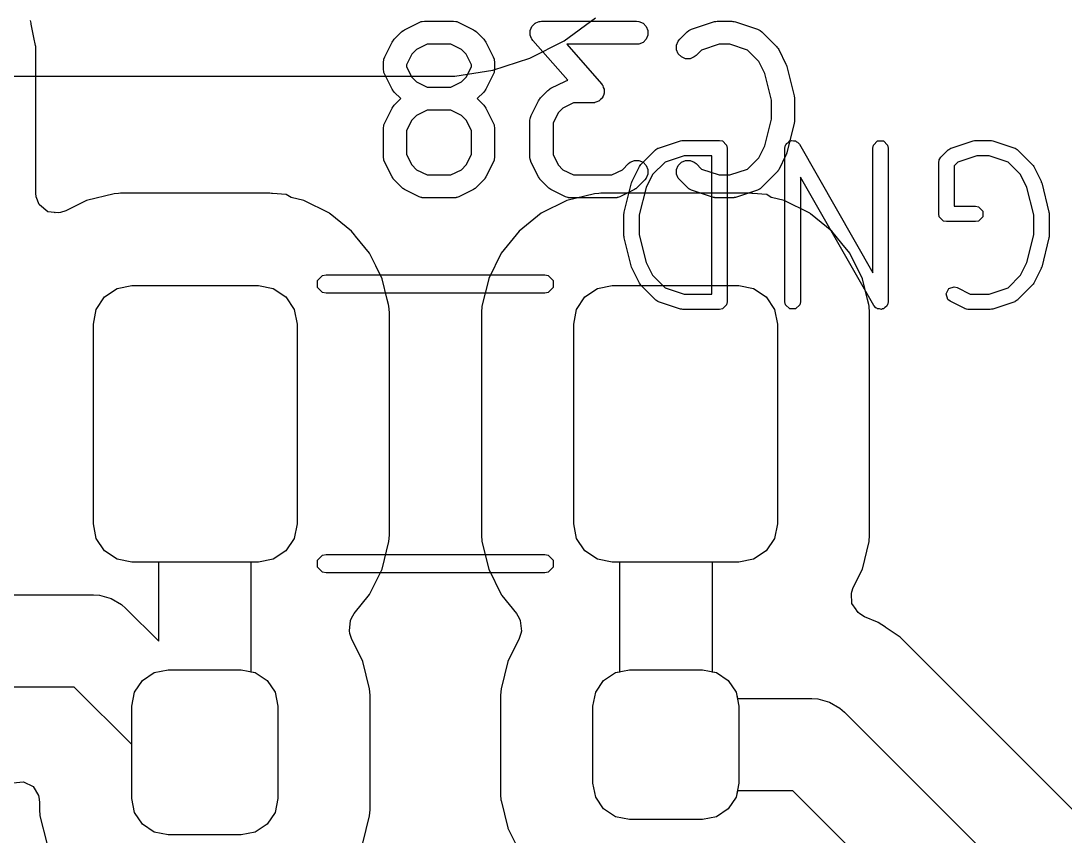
# Model space of a CAD drawing. Header units: inches. Extents: x 1.3 to 5.24, y -7.03 to -1.12.
# Drawn here: x 3.319 to 3.5865, y -6.1829 to -5.974 of the extents above; entities that cross this region are included whole.
import ezdxf

# ---------------------------------------------------------------- set-up
doc = ezdxf.new("R2010")
doc.units = ezdxf.units.IN
doc.header["$MEASUREMENT"] = 0
for name, color, linetype, true_color in [('B.Cu', 153, 'CONTINUOUS', 0x4d7fc4), ('B.Mask', 4, 'CONTINUOUS', 0x02ffee), ('B.Paste', 132, 'CONTINUOUS', 0x00c2c2), ('B.Silkscreen', 31, 'CONTINUOUS', 0xe8b2a7), ('F.Cu', 13, 'CONTINUOUS', 0xc83434), ('F.Silkscreen', 41, 'CONTINUOUS', 0xf2eda1)]:
    doc.layers.add(name, color=color, linetype=linetype, true_color=true_color)

msp = doc.modelspace()

# ---------------------------------------------------------------- linework, layer by layer
at = {"layer": 'B.Cu', "linetype": 'CONTINUOUS'}
for p, q in [((3.32163, -5.97459), (3.32149, -5.97391)), ((3.32168, -5.97483), (3.32163, -5.97459)), ((3.3221, -5.97697), (3.32168, -5.97483)), ((3.32235, -5.97824), (3.3221, -5.97697)), ((3.32276, -5.98029), (3.32235, -5.97824)), ((3.32235, -5.97824), (3.32235, -5.97824)), ((3.32285, -5.9806), (3.32276, -5.98029)), ((3.32285, -6.01823), (3.32285, -5.9806)), ((3.32292, -6.019), (3.32285, -6.01823)), ((3.32292, -6.01906), (3.32292, -6.019)), ((3.32372, -6.02105), (3.32292, -6.01906)), ((3.33582, -6.02006), (3.33053, -6.02268)), ((3.33583, -6.02006), (3.33582, -6.02006)), ((3.34289, -6.0183), (3.33583, -6.02006)), ((3.33583, -6.02006), (3.33583, -6.02006)), ((3.34406, -6.01822), (3.34289, -6.0183)), ((3.34453, -6.01819), (3.34406, -6.01822)), ((3.34406, -6.01822), (3.34406, -6.01822)), ((3.38283, -6.01819), (3.34453, -6.01819)), ((3.38324, -6.01822), (3.38283, -6.01819)), ((3.38283, -6.01819), (3.38283, -6.01819)), ((3.38346, -6.01823), (3.38324, -6.01822)), ((3.38324, -6.01822), (3.38324, -6.01822)), ((3.38696, -6.01847), (3.38346, -6.01823)), ((3.3883, -6.01925), (3.38696, -6.01847)), ((3.39154, -6.02006), (3.3883, -6.01925)), ((3.39806, -6.02329), (3.39154, -6.02006)), ((3.39154, -6.02006), (3.39154, -6.02006)), ((3.45885, -6.02006), (3.45233, -6.02329)), ((3.45886, -6.02006), (3.45885, -6.02006)), ((3.46593, -6.0183), (3.45886, -6.02006)), ((3.45886, -6.02006), (3.45886, -6.02006)), ((3.46709, -6.01822), (3.46593, -6.0183)), ((3.46756, -6.01819), (3.46709, -6.01822)), ((3.46709, -6.01822), (3.46709, -6.01822)), ((3.50586, -6.01819), (3.46756, -6.01819)), ((3.50627, -6.01822), (3.50586, -6.01819)), ((3.50586, -6.01819), (3.50586, -6.01819)), ((3.5065, -6.01823), (3.50627, -6.01822)), ((3.50627, -6.01822), (3.50627, -6.01822)), ((3.50999, -6.01847), (3.5065, -6.01823)), ((3.51009, -6.01853), (3.50999, -6.01847)), ((3.51121, -6.01922), (3.51009, -6.01853)), ((3.51127, -6.01924), (3.51121, -6.01922)), ((3.51457, -6.02006), (3.51127, -6.01924)), ((3.52109, -6.02329), (3.51457, -6.02006)), ((3.51457, -6.02006), (3.51457, -6.02006)), ((3.32381, -6.02117), (3.32372, -6.02105)), ((3.32594, -6.02291), (3.32381, -6.02117)), ((3.32768, -6.0231), (3.32594, -6.02291)), ((3.32783, -6.02316), (3.32768, -6.0231)), ((3.32798, -6.02313), (3.32783, -6.02316)), ((3.32868, -6.02321), (3.32798, -6.02313)), ((3.32921, -6.02312), (3.32868, -6.02321)), ((3.33053, -6.02268), (3.32921, -6.02312)), ((3.39813, -6.02334), (3.39806, -6.02329)), ((3.39806, -6.02329), (3.39806, -6.02329)), ((3.39806, -6.02329), (3.39806, -6.02329)), ((3.39821, -6.02341), (3.39813, -6.02334)), ((3.39813, -6.02334), (3.39813, -6.02334)), ((3.39828, -6.02347), (3.39821, -6.02341)), ((3.45233, -6.02329), (3.44666, -6.02786)), ((3.5213, -6.02346), (3.52109, -6.02329)), ((3.52109, -6.02329), (3.52109, -6.02329)), ((3.52109, -6.02329), (3.52109, -6.02329)), ((3.40374, -6.02786), (3.39828, -6.02347)), ((3.52677, -6.02786), (3.5213, -6.02346)), ((3.5213, -6.02346), (3.5213, -6.02346)), ((3.40451, -6.02881), (3.40374, -6.02786)), ((3.44666, -6.02786), (3.44209, -6.03353)), ((3.44666, -6.02786), (3.44666, -6.02786)), ((3.52934, -6.03105), (3.52677, -6.02786)), ((3.40478, -6.02915), (3.40451, -6.02881)), ((3.4083, -6.03353), (3.40478, -6.02915)), ((3.40478, -6.02915), (3.40478, -6.02915)), ((3.53133, -6.03353), (3.52934, -6.03105)), ((3.40992, -6.0368), (3.4083, -6.03353)), ((3.4083, -6.03353), (3.4083, -6.03353)), ((3.44209, -6.03353), (3.43886, -6.04005)), ((3.44209, -6.03353), (3.44209, -6.03353)), ((3.53457, -6.04006), (3.53133, -6.03353)), ((3.41154, -6.04006), (3.40992, -6.0368)), ((3.34367, -6.04258), (3.34744, -6.04183)), ((3.34744, -6.04183), (3.37992, -6.04183)), ((3.37992, -6.04183), (3.38369, -6.04258)), ((3.41286, -6.0454), (3.41154, -6.04006)), ((3.43886, -6.04006), (3.4371, -6.04713)), ((3.43886, -6.04005), (3.43886, -6.04006)), ((3.46671, -6.04258), (3.47047, -6.04183)), ((3.47047, -6.04183), (3.50295, -6.04183)), ((3.50295, -6.04183), (3.50672, -6.04258)), ((3.5359, -6.0454), (3.53457, -6.04006)), ((3.33835, -6.04791), (3.34048, -6.04471)), ((3.34048, -6.04471), (3.34367, -6.04258)), ((3.38369, -6.04258), (3.38688, -6.04471)), ((3.38688, -6.04471), (3.38901, -6.04791)), ((3.46138, -6.04791), (3.46351, -6.04471)), ((3.46351, -6.04471), (3.46671, -6.04258)), ((3.50672, -6.04258), (3.50991, -6.04471)), ((3.50991, -6.04471), (3.51205, -6.04791)), ((3.41319, -6.0467), (3.41286, -6.0454)), ((3.41329, -6.04713), (3.41319, -6.0467)), ((3.41341, -6.04876), (3.41329, -6.04713)), ((3.4371, -6.04713), (3.43699, -6.04876)), ((3.53622, -6.0467), (3.5359, -6.0454)), ((3.53633, -6.04713), (3.53622, -6.0467)), ((3.53644, -6.04876), (3.53633, -6.04713)), ((3.3376, -6.05167), (3.33835, -6.04791)), ((3.38901, -6.04791), (3.38976, -6.05167)), ((3.41341, -6.10577), (3.41341, -6.04876)), ((3.43699, -6.04876), (3.43699, -6.10577)), ((3.46063, -6.05167), (3.46138, -6.04791)), ((3.51205, -6.04791), (3.5128, -6.05167)), ((3.53644, -6.10577), (3.53644, -6.04876)), ((3.3376, -6.10285), (3.3376, -6.05167)), ((3.38976, -6.05167), (3.38976, -6.10285)), ((3.46063, -6.10285), (3.46063, -6.05167)), ((3.5128, -6.05167), (3.5128, -6.10285)), ((3.33835, -6.10662), (3.3376, -6.10285)), ((3.38976, -6.10285), (3.38901, -6.10662)), ((3.46138, -6.10662), (3.46063, -6.10285)), ((3.5128, -6.10285), (3.51205, -6.10662)), ((3.41329, -6.1074), (3.41341, -6.10577)), ((3.43699, -6.10577), (3.4371, -6.1074)), ((3.53633, -6.1074), (3.53644, -6.10577)), ((3.34048, -6.10981), (3.33835, -6.10662)), ((3.38901, -6.10662), (3.38688, -6.10981)), ((3.41154, -6.11447), (3.41329, -6.1074)), ((3.4371, -6.1074), (3.4371, -6.1074)), ((3.4371, -6.1074), (3.43886, -6.11447)), ((3.46351, -6.10981), (3.46138, -6.10662)), ((3.51205, -6.10662), (3.50991, -6.10981)), ((3.53457, -6.11447), (3.53633, -6.1074)), ((3.34367, -6.11195), (3.34048, -6.10981)), ((3.38688, -6.10981), (3.38369, -6.11195)), ((3.46671, -6.11195), (3.46351, -6.10981)), ((3.50991, -6.10981), (3.50672, -6.11195)), ((3.34744, -6.1127), (3.34367, -6.11195)), ((3.35433, -6.1127), (3.34744, -6.1127)), ((3.35433, -6.1329), (3.35433, -6.1127)), ((3.37992, -6.1127), (3.37795, -6.1127)), ((3.37795, -6.1127), (3.37795, -6.14075)), ((3.38369, -6.11195), (3.37992, -6.1127)), ((3.47047, -6.1127), (3.46671, -6.11195)), ((3.47244, -6.1127), (3.47047, -6.1127)), ((3.47244, -6.14075), (3.47244, -6.1127)), ((3.50295, -6.1127), (3.49606, -6.1127)), ((3.49606, -6.1127), (3.49606, -6.14075)), ((3.50672, -6.11195), (3.50295, -6.1127)), ((3.4083, -6.12099), (3.41154, -6.11447)), ((3.43886, -6.11447), (3.43886, -6.11447)), ((3.43886, -6.11447), (3.44209, -6.12099)), ((3.53224, -6.11916), (3.53457, -6.11447)), ((3.53184, -6.1203), (3.53224, -6.11916)), ((3.30571, -6.12106), (3.3376, -6.12106)), ((3.3376, -6.12106), (3.33914, -6.12116)), ((3.33914, -6.12116), (3.34212, -6.12196)), ((3.34212, -6.12196), (3.34479, -6.1235)), ((3.4044, -6.12585), (3.4083, -6.12099)), ((3.44209, -6.12099), (3.44209, -6.12099)), ((3.44209, -6.12099), (3.44209, -6.12099)), ((3.44209, -6.12099), (3.44221, -6.12114)), ((3.44221, -6.12114), (3.44222, -6.12116)), ((3.44222, -6.12116), (3.44226, -6.1212)), ((3.44226, -6.1212), (3.44599, -6.12584)), ((3.53175, -6.12074), (3.53184, -6.1203)), ((3.53189, -6.12331), (3.53175, -6.12074)), ((3.34479, -6.1235), (3.34595, -6.12452)), ((3.34595, -6.12452), (3.35433, -6.1329)), ((3.53295, -6.12484), (3.53189, -6.12331)), ((3.53298, -6.12493), (3.53295, -6.12484)), ((3.53306, -6.12499), (3.53298, -6.12493)), ((3.53346, -6.12557), (3.53306, -6.12499)), ((3.40317, -6.13031), (3.40347, -6.12759)), ((3.40347, -6.12759), (3.4037, -6.12703)), ((3.4037, -6.12703), (3.4044, -6.12585)), ((3.44599, -6.12584), (3.4467, -6.12704)), ((3.4467, -6.12704), (3.44693, -6.12761)), ((3.44693, -6.12761), (3.44723, -6.13034)), ((3.53393, -6.12595), (3.53346, -6.12557)), ((3.53512, -6.12665), (3.53393, -6.12595)), ((3.53516, -6.12667), (3.53512, -6.12665)), ((3.53512, -6.12665), (3.53512, -6.12665)), ((3.53845, -6.12803), (3.53516, -6.12667)), ((3.53516, -6.12667), (3.53516, -6.12667)), ((3.40327, -6.13092), (3.40317, -6.13031)), ((3.44723, -6.13034), (3.44712, -6.13093)), ((3.53859, -6.12812), (3.53845, -6.12803)), ((3.53845, -6.12803), (3.53845, -6.12803)), ((3.53845, -6.12803), (3.53845, -6.12803)), ((3.54047, -6.12938), (3.53859, -6.12812)), ((3.54066, -6.12951), (3.54047, -6.12938)), ((3.54047, -6.12938), (3.54047, -6.12938)), ((3.5407, -6.12954), (3.54066, -6.12951)), ((3.54425, -6.13191), (3.5407, -6.12954)), ((3.40371, -6.13224), (3.40327, -6.13092)), ((3.40664, -6.13816), (3.40371, -6.13224)), ((3.44669, -6.13224), (3.44375, -6.13816)), ((3.44712, -6.13093), (3.44669, -6.13224)), ((3.54456, -6.13222), (3.54425, -6.13191)), ((3.54425, -6.13191), (3.54425, -6.13191)), ((3.60194, -6.1896), (3.54456, -6.13222)), ((3.54456, -6.13222), (3.54456, -6.13222)), ((3.40837, -6.14513), (3.40664, -6.13816)), ((3.44375, -6.13816), (3.44202, -6.14513)), ((3.37795, -6.14075), (3.37907, -6.14097)), ((3.37907, -6.14097), (3.3821, -6.14299)), ((3.46829, -6.14299), (3.47132, -6.14097)), ((3.47132, -6.14097), (3.47244, -6.14075)), ((3.49606, -6.14075), (3.49718, -6.14097)), ((3.49718, -6.14097), (3.50021, -6.14299)), ((3.3821, -6.14299), (3.38413, -6.14603)), ((3.46626, -6.14603), (3.46829, -6.14299)), ((3.50021, -6.14299), (3.50224, -6.14603)), ((3.33271, -6.14469), (3.30571, -6.14469)), ((3.34744, -6.15942), (3.33271, -6.14469)), ((3.38413, -6.14603), (3.38484, -6.14961)), ((3.40848, -6.14674), (3.40837, -6.14513)), ((3.44202, -6.14513), (3.44191, -6.14674)), ((3.46555, -6.14961), (3.46626, -6.14603)), ((3.50224, -6.14603), (3.50256, -6.14764)), ((3.40848, -6.1761), (3.40848, -6.14674)), ((3.44191, -6.14674), (3.44191, -6.1722)), ((3.50256, -6.14764), (3.52165, -6.14764)), ((3.52165, -6.14764), (3.5232, -6.14774)), ((3.5232, -6.14774), (3.52617, -6.14854)), ((3.52617, -6.14854), (3.52884, -6.15008)), ((3.38484, -6.14961), (3.38484, -6.17323)), ((3.46555, -6.16929), (3.46555, -6.14961)), ((3.52884, -6.15008), (3.53001, -6.1511)), ((3.53001, -6.1511), (3.59387, -6.21496)), ((3.34744, -6.17323), (3.34744, -6.15942)), ((3.31695, -6.16924), (3.31968, -6.16895)), ((3.31968, -6.16895), (3.32214, -6.17018)), ((3.32214, -6.17018), (3.32352, -6.17246)), ((3.46626, -6.17287), (3.46555, -6.16929)), ((3.32352, -6.17246), (3.32363, -6.17286)), ((3.32363, -6.17286), (3.3238, -6.17415)), ((3.34815, -6.17681), (3.34744, -6.17323)), ((3.38484, -6.17323), (3.38413, -6.17681)), ((3.44191, -6.1722), (3.44192, -6.17229)), ((3.44192, -6.17229), (3.44192, -6.17229)), ((3.44192, -6.17229), (3.44201, -6.17361)), ((3.46829, -6.1759), (3.46626, -6.17287)), ((3.50224, -6.17287), (3.50021, -6.1759)), ((3.50256, -6.17126), (3.50224, -6.17287)), ((3.51676, -6.17126), (3.50256, -6.17126)), ((3.58062, -6.23512), (3.51676, -6.17126)), ((3.3238, -6.17415), (3.3238, -6.17614)), ((3.44201, -6.17361), (3.44201, -6.17371)), ((3.44201, -6.17371), (3.44202, -6.17377)), ((3.44202, -6.17377), (3.44375, -6.18075)), ((3.47132, -6.17793), (3.46829, -6.1759)), ((3.50021, -6.1759), (3.49718, -6.17793)), ((3.3238, -6.17614), (3.32381, -6.17623)), ((3.32381, -6.17623), (3.3239, -6.17754)), ((3.3239, -6.17754), (3.3239, -6.17765)), ((3.3239, -6.17765), (3.32391, -6.17771)), ((3.32391, -6.17771), (3.32564, -6.18469)), ((3.35018, -6.17984), (3.34815, -6.17681)), ((3.38413, -6.17681), (3.3821, -6.17984)), ((3.40664, -6.18467), (3.40837, -6.17771)), ((3.40837, -6.17771), (3.40848, -6.1761)), ((3.4749, -6.17864), (3.47132, -6.17793)), ((3.49718, -6.17793), (3.4936, -6.17864)), ((3.35321, -6.18187), (3.35018, -6.17984)), ((3.3821, -6.17984), (3.37907, -6.18187)), ((3.44375, -6.18075), (3.4438, -6.18083)), ((3.4438, -6.18083), (3.4438, -6.18085)), ((3.4438, -6.18085), (3.44694, -6.18716)), ((3.4936, -6.17864), (3.4749, -6.17864)), ((3.35679, -6.18258), (3.35321, -6.18187)), ((3.37549, -6.18258), (3.35679, -6.18258)), ((3.37907, -6.18187), (3.37549, -6.18258))]:
    msp.add_line(p, q, dxfattribs=at)
at = {"layer": 'B.Mask', "linetype": 'CONTINUOUS'}
for p, q in [((3.34367, -6.04258), (3.34744, -6.04183)), ((3.34744, -6.04183), (3.37992, -6.04183)), ((3.37992, -6.04183), (3.38369, -6.04258)), ((3.46671, -6.04258), (3.47047, -6.04183)), ((3.47047, -6.04183), (3.50295, -6.04183)), ((3.50295, -6.04183), (3.50672, -6.04258)), ((3.33835, -6.04791), (3.34048, -6.04471)), ((3.34048, -6.04471), (3.34367, -6.04258)), ((3.38369, -6.04258), (3.38688, -6.04471)), ((3.38688, -6.04471), (3.38901, -6.04791)), ((3.46138, -6.04791), (3.46351, -6.04471)), ((3.46351, -6.04471), (3.46671, -6.04258)), ((3.50672, -6.04258), (3.50991, -6.04471)), ((3.50991, -6.04471), (3.51205, -6.04791)), ((3.3376, -6.05167), (3.33835, -6.04791)), ((3.38901, -6.04791), (3.38976, -6.05167)), ((3.46063, -6.05167), (3.46138, -6.04791)), ((3.51205, -6.04791), (3.5128, -6.05167)), ((3.3376, -6.10285), (3.3376, -6.05167)), ((3.38976, -6.05167), (3.38976, -6.10285)), ((3.46063, -6.10285), (3.46063, -6.05167)), ((3.5128, -6.05167), (3.5128, -6.10285)), ((3.33835, -6.10662), (3.3376, -6.10285)), ((3.38976, -6.10285), (3.38901, -6.10662)), ((3.46138, -6.10662), (3.46063, -6.10285)), ((3.5128, -6.10285), (3.51205, -6.10662)), ((3.34048, -6.10981), (3.33835, -6.10662)), ((3.38901, -6.10662), (3.38688, -6.10981)), ((3.46351, -6.10981), (3.46138, -6.10662)), ((3.51205, -6.10662), (3.50991, -6.10981)), ((3.34367, -6.11195), (3.34048, -6.10981)), ((3.38688, -6.10981), (3.38369, -6.11195)), ((3.46671, -6.11195), (3.46351, -6.10981)), ((3.50991, -6.10981), (3.50672, -6.11195)), ((3.34744, -6.1127), (3.34367, -6.11195)), ((3.37992, -6.1127), (3.34744, -6.1127)), ((3.38369, -6.11195), (3.37992, -6.1127)), ((3.47047, -6.1127), (3.46671, -6.11195)), ((3.50295, -6.1127), (3.47047, -6.1127)), ((3.50672, -6.11195), (3.50295, -6.1127)), ((3.35018, -6.14299), (3.35321, -6.14097)), ((3.35321, -6.14097), (3.35679, -6.14026)), ((3.35679, -6.14026), (3.37549, -6.14026)), ((3.37549, -6.14026), (3.37907, -6.14097)), ((3.37907, -6.14097), (3.3821, -6.14299)), ((3.46829, -6.14299), (3.47132, -6.14097)), ((3.47132, -6.14097), (3.4749, -6.14026)), ((3.4749, -6.14026), (3.4936, -6.14026)), ((3.4936, -6.14026), (3.49718, -6.14097)), ((3.49718, -6.14097), (3.50021, -6.14299)), ((3.34815, -6.14603), (3.35018, -6.14299)), ((3.3821, -6.14299), (3.38413, -6.14603)), ((3.46626, -6.14603), (3.46829, -6.14299)), ((3.50021, -6.14299), (3.50224, -6.14603)), ((3.34744, -6.14961), (3.34815, -6.14603)), ((3.38413, -6.14603), (3.38484, -6.14961)), ((3.46555, -6.14961), (3.46626, -6.14603)), ((3.50224, -6.14603), (3.50295, -6.14961)), ((3.34744, -6.17323), (3.34744, -6.14961)), ((3.38484, -6.14961), (3.38484, -6.17323)), ((3.46555, -6.16929), (3.46555, -6.14961)), ((3.50295, -6.14961), (3.50295, -6.16929)), ((3.46626, -6.17287), (3.46555, -6.16929)), ((3.50295, -6.16929), (3.50224, -6.17287)), ((3.34815, -6.17681), (3.34744, -6.17323)), ((3.38484, -6.17323), (3.38413, -6.17681)), ((3.46829, -6.1759), (3.46626, -6.17287)), ((3.50224, -6.17287), (3.50021, -6.1759)), ((3.47132, -6.17793), (3.46829, -6.1759)), ((3.50021, -6.1759), (3.49718, -6.17793)), ((3.35018, -6.17984), (3.34815, -6.17681)), ((3.38413, -6.17681), (3.3821, -6.17984)), ((3.4749, -6.17864), (3.47132, -6.17793)), ((3.49718, -6.17793), (3.4936, -6.17864)), ((3.35321, -6.18187), (3.35018, -6.17984)), ((3.3821, -6.17984), (3.37907, -6.18187)), ((3.4936, -6.17864), (3.4749, -6.17864)), ((3.35679, -6.18258), (3.35321, -6.18187)), ((3.37549, -6.18258), (3.35679, -6.18258)), ((3.37907, -6.18187), (3.37549, -6.18258))]:
    msp.add_line(p, q, dxfattribs=at)
at = {"layer": 'B.Paste', "linetype": 'CONTINUOUS'}
for p, q in [((3.34367, -6.04258), (3.34744, -6.04183)), ((3.34744, -6.04183), (3.37992, -6.04183)), ((3.37992, -6.04183), (3.38369, -6.04258)), ((3.46671, -6.04258), (3.47047, -6.04183)), ((3.47047, -6.04183), (3.50295, -6.04183)), ((3.50295, -6.04183), (3.50672, -6.04258)), ((3.33835, -6.04791), (3.34048, -6.04471)), ((3.34048, -6.04471), (3.34367, -6.04258)), ((3.38369, -6.04258), (3.38688, -6.04471)), ((3.38688, -6.04471), (3.38901, -6.04791)), ((3.46138, -6.04791), (3.46351, -6.04471)), ((3.46351, -6.04471), (3.46671, -6.04258)), ((3.50672, -6.04258), (3.50991, -6.04471)), ((3.50991, -6.04471), (3.51205, -6.04791)), ((3.3376, -6.05167), (3.33835, -6.04791)), ((3.38901, -6.04791), (3.38976, -6.05167)), ((3.46063, -6.05167), (3.46138, -6.04791)), ((3.51205, -6.04791), (3.5128, -6.05167)), ((3.3376, -6.10285), (3.3376, -6.05167)), ((3.38976, -6.05167), (3.38976, -6.10285)), ((3.46063, -6.10285), (3.46063, -6.05167)), ((3.5128, -6.05167), (3.5128, -6.10285)), ((3.33835, -6.10662), (3.3376, -6.10285)), ((3.38976, -6.10285), (3.38901, -6.10662)), ((3.46138, -6.10662), (3.46063, -6.10285)), ((3.5128, -6.10285), (3.51205, -6.10662)), ((3.34048, -6.10981), (3.33835, -6.10662)), ((3.38901, -6.10662), (3.38688, -6.10981)), ((3.46351, -6.10981), (3.46138, -6.10662)), ((3.51205, -6.10662), (3.50991, -6.10981)), ((3.34367, -6.11195), (3.34048, -6.10981)), ((3.38688, -6.10981), (3.38369, -6.11195)), ((3.46671, -6.11195), (3.46351, -6.10981)), ((3.50991, -6.10981), (3.50672, -6.11195)), ((3.34744, -6.1127), (3.34367, -6.11195)), ((3.37992, -6.1127), (3.34744, -6.1127)), ((3.38369, -6.11195), (3.37992, -6.1127)), ((3.47047, -6.1127), (3.46671, -6.11195)), ((3.50295, -6.1127), (3.47047, -6.1127)), ((3.50672, -6.11195), (3.50295, -6.1127)), ((3.35018, -6.14299), (3.35321, -6.14097)), ((3.35321, -6.14097), (3.35679, -6.14026)), ((3.35679, -6.14026), (3.37549, -6.14026)), ((3.37549, -6.14026), (3.37907, -6.14097)), ((3.37907, -6.14097), (3.3821, -6.14299)), ((3.46829, -6.14299), (3.47132, -6.14097)), ((3.47132, -6.14097), (3.4749, -6.14026)), ((3.4749, -6.14026), (3.4936, -6.14026)), ((3.4936, -6.14026), (3.49718, -6.14097)), ((3.49718, -6.14097), (3.50021, -6.14299)), ((3.34815, -6.14603), (3.35018, -6.14299)), ((3.3821, -6.14299), (3.38413, -6.14603)), ((3.46626, -6.14603), (3.46829, -6.14299)), ((3.50021, -6.14299), (3.50224, -6.14603)), ((3.34744, -6.14961), (3.34815, -6.14603)), ((3.38413, -6.14603), (3.38484, -6.14961)), ((3.46555, -6.14961), (3.46626, -6.14603)), ((3.50224, -6.14603), (3.50295, -6.14961)), ((3.34744, -6.17323), (3.34744, -6.14961)), ((3.38484, -6.14961), (3.38484, -6.17323)), ((3.46555, -6.16929), (3.46555, -6.14961)), ((3.50295, -6.14961), (3.50295, -6.16929)), ((3.46626, -6.17287), (3.46555, -6.16929)), ((3.50295, -6.16929), (3.50224, -6.17287)), ((3.34815, -6.17681), (3.34744, -6.17323)), ((3.38484, -6.17323), (3.38413, -6.17681)), ((3.46829, -6.1759), (3.46626, -6.17287)), ((3.50224, -6.17287), (3.50021, -6.1759)), ((3.47132, -6.17793), (3.46829, -6.1759)), ((3.50021, -6.1759), (3.49718, -6.17793)), ((3.35018, -6.17984), (3.34815, -6.17681)), ((3.38413, -6.17681), (3.3821, -6.17984)), ((3.4749, -6.17864), (3.47132, -6.17793)), ((3.49718, -6.17793), (3.4936, -6.17864)), ((3.35321, -6.18187), (3.35018, -6.17984)), ((3.3821, -6.17984), (3.37907, -6.18187)), ((3.4936, -6.17864), (3.4749, -6.17864)), ((3.35679, -6.18258), (3.35321, -6.18187)), ((3.37549, -6.18258), (3.35679, -6.18258)), ((3.37907, -6.18187), (3.37549, -6.18258))]:
    msp.add_line(p, q, dxfattribs=at)
at = {"layer": 'B.Silkscreen', "linetype": 'CONTINUOUS'}
for p, q in [((3.41731, -5.97629), (3.42106, -5.97442)), ((3.42106, -5.97442), (3.4216, -5.97421)), ((3.4216, -5.97421), (3.42171, -5.9742)), ((3.42171, -5.9742), (3.42181, -5.97416)), ((3.42181, -5.97416), (3.42238, -5.97411)), ((3.42238, -5.97411), (3.42988, -5.97411)), ((3.42988, -5.97411), (3.43046, -5.97416)), ((3.43046, -5.97416), (3.43056, -5.9742)), ((3.43056, -5.9742), (3.43066, -5.97421)), ((3.43066, -5.97421), (3.4312, -5.97442)), ((3.4312, -5.97442), (3.43495, -5.97629)), ((3.45, -5.97535), (3.45004, -5.97526)), ((3.45004, -5.97526), (3.4504, -5.97494)), ((3.4504, -5.97494), (3.45074, -5.9746)), ((3.45074, -5.9746), (3.45083, -5.97457)), ((3.45083, -5.97457), (3.45091, -5.9745)), ((3.45091, -5.9745), (3.45136, -5.97435)), ((3.45136, -5.97435), (3.4518, -5.97416)), ((3.4518, -5.97416), (3.45195, -5.97415)), ((3.45195, -5.97415), (3.452, -5.97413)), ((3.452, -5.97413), (3.45208, -5.97414)), ((3.45208, -5.97414), (3.45238, -5.97411)), ((3.45238, -5.97411), (3.47675, -5.97411)), ((3.47675, -5.97411), (3.47733, -5.97416)), ((3.47733, -5.97416), (3.47839, -5.9746)), ((3.47839, -5.9746), (3.47921, -5.97542)), ((3.49082, -5.97613), (3.49644, -5.97426)), ((3.49644, -5.97426), (3.49673, -5.97419)), ((3.49673, -5.97419), (3.4968, -5.97416)), ((3.4968, -5.97416), (3.4969, -5.97415)), ((3.4969, -5.97415), (3.49701, -5.97413)), ((3.49701, -5.97413), (3.49708, -5.97414)), ((3.49708, -5.97414), (3.49738, -5.97411)), ((3.49738, -5.97411), (3.50112, -5.97411)), ((3.50112, -5.97411), (3.50142, -5.97414)), ((3.50142, -5.97414), (3.50149, -5.97413)), ((3.50149, -5.97413), (3.5016, -5.97415)), ((3.5016, -5.97415), (3.5017, -5.97416)), ((3.5017, -5.97416), (3.50177, -5.97419)), ((3.50177, -5.97419), (3.50206, -5.97426)), ((3.50206, -5.97426), (3.50768, -5.97613)), ((3.41467, -5.97872), (3.41655, -5.97685)), ((3.41655, -5.97685), (3.41677, -5.97666)), ((3.41677, -5.97666), (3.41682, -5.9766)), ((3.41682, -5.9766), (3.41691, -5.97655)), ((3.41691, -5.97655), (3.41699, -5.97648)), ((3.41699, -5.97648), (3.41707, -5.97645)), ((3.41707, -5.97645), (3.41731, -5.97629)), ((3.43495, -5.97629), (3.4352, -5.97645)), ((3.4352, -5.97645), (3.43527, -5.97648)), ((3.43527, -5.97648), (3.43535, -5.97655)), ((3.43535, -5.97655), (3.43544, -5.9766)), ((3.43544, -5.9766), (3.43549, -5.97666)), ((3.43549, -5.97666), (3.43572, -5.97685)), ((3.43572, -5.97685), (3.4376, -5.97872)), ((3.44945, -5.97744), (3.44948, -5.97696)), ((3.44948, -5.97754), (3.44945, -5.97744)), ((3.44948, -5.97648), (3.44952, -5.97639)), ((3.44948, -5.97696), (3.44948, -5.97648)), ((3.44948, -5.97764), (3.44948, -5.97754)), ((3.44967, -5.97808), (3.44948, -5.97764)), ((3.44952, -5.97639), (3.44953, -5.97629)), ((3.44953, -5.97629), (3.44974, -5.97586)), ((3.44974, -5.97586), (3.44993, -5.97542)), ((3.44993, -5.97542), (3.45, -5.97535)), ((3.47921, -5.97542), (3.47965, -5.97648)), ((3.47965, -5.97764), (3.47921, -5.9787)), ((3.47965, -5.97648), (3.47965, -5.97764)), ((3.48779, -5.97872), (3.48966, -5.97685)), ((3.48966, -5.97685), (3.49011, -5.97648)), ((3.49011, -5.97648), (3.49021, -5.97644)), ((3.49021, -5.97644), (3.49029, -5.97637)), ((3.49029, -5.97637), (3.49082, -5.97613)), ((3.50768, -5.97613), (3.50821, -5.97637)), ((3.50821, -5.97637), (3.50829, -5.97644)), ((3.50829, -5.97644), (3.50839, -5.97648)), ((3.50839, -5.97648), (3.50884, -5.97685)), ((3.50884, -5.97685), (3.51259, -5.9806)), ((3.41224, -5.98324), (3.41412, -5.97949)), ((3.41412, -5.97949), (3.41428, -5.97924)), ((3.41428, -5.97924), (3.41431, -5.97917)), ((3.41431, -5.97917), (3.41437, -5.97909)), ((3.41437, -5.97909), (3.41443, -5.979)), ((3.41443, -5.979), (3.41449, -5.97895)), ((3.41449, -5.97895), (3.41467, -5.97872)), ((3.42308, -5.98001), (3.42038, -5.98136)), ((3.42919, -5.98001), (3.42308, -5.98001)), ((3.43188, -5.98136), (3.42919, -5.98001)), ((3.4376, -5.97872), (3.43778, -5.97895)), ((3.43778, -5.97895), (3.43784, -5.979)), ((3.43784, -5.979), (3.4379, -5.97909)), ((3.4379, -5.97909), (3.43796, -5.97917)), ((3.43796, -5.97917), (3.43799, -5.97924)), ((3.43799, -5.97924), (3.43815, -5.97949)), ((3.43815, -5.97949), (3.44002, -5.98324)), ((3.44982, -5.97853), (3.44967, -5.97808)), ((3.4499, -5.97865), (3.44982, -5.97853)), ((3.44993, -5.9787), (3.4499, -5.97865)), ((3.44998, -5.97876), (3.44993, -5.9787)), ((3.45016, -5.979), (3.44998, -5.97876)), ((3.45909, -5.98921), (3.45016, -5.979)), ((3.47675, -5.98001), (3.45889, -5.98001)), ((3.45889, -5.98001), (3.46773, -5.99011)), ((3.47733, -5.97996), (3.47675, -5.98001)), ((3.47839, -5.97951), (3.47733, -5.97996)), ((3.47921, -5.9787), (3.47839, -5.97951)), ((3.48698, -5.98023), (3.48742, -5.97917)), ((3.48698, -5.98139), (3.48698, -5.98023)), ((3.48742, -5.97917), (3.48779, -5.97872)), ((3.49785, -5.98001), (3.49335, -5.98152)), ((3.50065, -5.98001), (3.49785, -5.98001)), ((3.50515, -5.98152), (3.50065, -5.98001)), ((3.51259, -5.9806), (3.51277, -5.98082)), ((3.41204, -5.98378), (3.41224, -5.98324)), ((3.41919, -5.98256), (3.41784, -5.98526)), ((3.42038, -5.98136), (3.41919, -5.98256)), ((3.43308, -5.98256), (3.43188, -5.98136)), ((3.43443, -5.98526), (3.43308, -5.98256)), ((3.44002, -5.98324), (3.44023, -5.98378)), ((3.48742, -5.98245), (3.48698, -5.98139)), ((3.48824, -5.98326), (3.48742, -5.98245)), ((3.4893, -5.98371), (3.48824, -5.98326)), ((3.49152, -5.98326), (3.49045, -5.98371)), ((3.49196, -5.9829), (3.49152, -5.98326)), ((3.49335, -5.98152), (3.49196, -5.9829)), ((3.50807, -5.98443), (3.50515, -5.98152)), ((3.51277, -5.98082), (3.51283, -5.98087)), ((3.51283, -5.98087), (3.51289, -5.98096)), ((3.51289, -5.98096), (3.51295, -5.98104)), ((3.51295, -5.98104), (3.51298, -5.98112)), ((3.51298, -5.98112), (3.51314, -5.98136)), ((3.51314, -5.98136), (3.51501, -5.98511)), ((3.41193, -5.98456), (3.41199, -5.98398)), ((3.41193, -5.98643), (3.41193, -5.98456)), ((3.41199, -5.98398), (3.41203, -5.98388)), ((3.41203, -5.98388), (3.41204, -5.98378)), ((3.41784, -5.98526), (3.41784, -5.98574)), ((3.41784, -5.98574), (3.41919, -5.98843)), ((3.43308, -5.98843), (3.43443, -5.98574)), ((3.43443, -5.98574), (3.43443, -5.98526)), ((3.44023, -5.98378), (3.44024, -5.98388)), ((3.44024, -5.98388), (3.44028, -5.98398)), ((3.44028, -5.98398), (3.44034, -5.98456)), ((3.44034, -5.98456), (3.44034, -5.98643)), ((3.49045, -5.98371), (3.4893, -5.98371)), ((3.50959, -5.98746), (3.50807, -5.98443)), ((3.51501, -5.98511), (3.51503, -5.98516)), ((3.51503, -5.98516), (3.51504, -5.98517)), ((3.51504, -5.98517), (3.51513, -5.98541)), ((3.51513, -5.98541), (3.51522, -5.98565)), ((3.51522, -5.98565), (3.51522, -5.98567)), ((3.51522, -5.98567), (3.51524, -5.98572)), ((3.51524, -5.98572), (3.51711, -5.99322)), ((3.41199, -5.98701), (3.41193, -5.98643)), ((3.41203, -5.98711), (3.41199, -5.98701)), ((3.41204, -5.98721), (3.41203, -5.98711)), ((3.41224, -5.98775), (3.41204, -5.98721)), ((3.41412, -5.9915), (3.41224, -5.98775)), ((3.41919, -5.98843), (3.42038, -5.98963)), ((3.43188, -5.98963), (3.43308, -5.98843)), ((3.44002, -5.98775), (3.43815, -5.9915)), ((3.44023, -5.98721), (3.44002, -5.98775)), ((3.44024, -5.98711), (3.44023, -5.98721)), ((3.44028, -5.98701), (3.44024, -5.98711)), ((3.44034, -5.98643), (3.44028, -5.98701)), ((3.5113, -5.9943), (3.50959, -5.98746)), ((3.42038, -5.98963), (3.42308, -5.99098)), ((3.42308, -5.99098), (3.42919, -5.99098)), ((3.42919, -5.99098), (3.43188, -5.98963)), ((3.45456, -5.99145), (3.45481, -5.99129)), ((3.45481, -5.99129), (3.45856, -5.98942)), ((3.45856, -5.98942), (3.45909, -5.98921)), ((3.46773, -5.99011), (3.4679, -5.99036)), ((3.4679, -5.99036), (3.46796, -5.99042)), ((3.46796, -5.99042), (3.46798, -5.99047)), ((3.46798, -5.99047), (3.46806, -5.99058)), ((3.46806, -5.99058), (3.46822, -5.99104)), ((3.46822, -5.99104), (3.4684, -5.99148)), ((3.41428, -5.99175), (3.41412, -5.9915)), ((3.41431, -5.99182), (3.41428, -5.99175)), ((3.41437, -5.9919), (3.41431, -5.99182)), ((3.41443, -5.99199), (3.41437, -5.9919)), ((3.41449, -5.99204), (3.41443, -5.99199)), ((3.41467, -5.99227), (3.41449, -5.99204)), ((3.41633, -5.99393), (3.41467, -5.99227)), ((3.41467, -5.99559), (3.41633, -5.99393)), ((3.4376, -5.99227), (3.43593, -5.99393)), ((3.43593, -5.99393), (3.4376, -5.99559)), ((3.43778, -5.99204), (3.4376, -5.99227)), ((3.43784, -5.99199), (3.43778, -5.99204)), ((3.4379, -5.9919), (3.43784, -5.99199)), ((3.43796, -5.99182), (3.4379, -5.9919)), ((3.43799, -5.99175), (3.43796, -5.99182)), ((3.43815, -5.9915), (3.43799, -5.99175)), ((3.45187, -5.99409), (3.45192, -5.994)), ((3.45192, -5.994), (3.45198, -5.99395)), ((3.45198, -5.99395), (3.45217, -5.99372)), ((3.45217, -5.99372), (3.45404, -5.99184)), ((3.45404, -5.99184), (3.45427, -5.99166)), ((3.45427, -5.99166), (3.45432, -5.9916)), ((3.45432, -5.9916), (3.45441, -5.99154)), ((3.45441, -5.99154), (3.45449, -5.99148)), ((3.45449, -5.99148), (3.45456, -5.99145)), ((3.46784, -5.99386), (3.46748, -5.99417)), ((3.46789, -5.99377), (3.46784, -5.99386)), ((3.46796, -5.9937), (3.46789, -5.99377)), ((3.46814, -5.99326), (3.46796, -5.9937)), ((3.46836, -5.99283), (3.46814, -5.99326)), ((3.4684, -5.99263), (3.46836, -5.99273)), ((3.46836, -5.99273), (3.46836, -5.99283)), ((3.4684, -5.99148), (3.4684, -5.99158)), ((3.4684, -5.99158), (3.46843, -5.99168)), ((3.46843, -5.99168), (3.4684, -5.99215)), ((3.4684, -5.99215), (3.4684, -5.99263)), ((3.51711, -5.99322), (3.51713, -5.99332)), ((3.51713, -5.99332), (3.51714, -5.99336)), ((3.51714, -5.99336), (3.51717, -5.99357)), ((3.51717, -5.99357), (3.5172, -5.99379)), ((3.5172, -5.99379), (3.51719, -5.99383)), ((3.51719, -5.99383), (3.5172, -5.99393)), ((3.5172, -5.99393), (3.5172, -5.99956)), ((3.41224, -6.00011), (3.41412, -5.99636)), ((3.41412, -5.99636), (3.41428, -5.99611)), ((3.41428, -5.99611), (3.41431, -5.99604)), ((3.41431, -5.99604), (3.41437, -5.99596)), ((3.41437, -5.99596), (3.41443, -5.99587)), ((3.41443, -5.99587), (3.41449, -5.99582)), ((3.41449, -5.99582), (3.41467, -5.99559)), ((3.4376, -5.99559), (3.43778, -5.99582)), ((3.43778, -5.99582), (3.43784, -5.99587)), ((3.43784, -5.99587), (3.4379, -5.99596)), ((3.4379, -5.99596), (3.43796, -5.99604)), ((3.43796, -5.99604), (3.43799, -5.99611)), ((3.43799, -5.99611), (3.43815, -5.99636)), ((3.43815, -5.99636), (3.44002, -6.00011)), ((3.44974, -5.99824), (3.45161, -5.99449)), ((3.45161, -5.99449), (3.45177, -5.99424)), ((3.45177, -5.99424), (3.4518, -5.99417)), ((3.4518, -5.99417), (3.45187, -5.99409)), ((3.45788, -5.99636), (3.45668, -5.99756)), ((3.46058, -5.99501), (3.45788, -5.99636)), ((3.4655, -5.99501), (3.46058, -5.99501)), ((3.46581, -5.99498), (3.4655, -5.99501)), ((3.46589, -5.99499), (3.46581, -5.99498)), ((3.46594, -5.99497), (3.46589, -5.99499)), ((3.46608, -5.99495), (3.46594, -5.99497)), ((3.46652, -5.99477), (3.46608, -5.99495)), ((3.46698, -5.99462), (3.46652, -5.99477)), ((3.46705, -5.99455), (3.46698, -5.99462)), ((3.46714, -5.99451), (3.46705, -5.99455)), ((3.46748, -5.99417), (3.46714, -5.99451)), ((3.5113, -5.99919), (3.5113, -5.9943)), ((3.42038, -5.99823), (3.41919, -5.99943)), ((3.42308, -5.99689), (3.42038, -5.99823)), ((3.42919, -5.99689), (3.42308, -5.99689)), ((3.43188, -5.99823), (3.42919, -5.99689)), ((3.43308, -5.99943), (3.43188, -5.99823)), ((3.44943, -5.99956), (3.44948, -5.99898)), ((3.44948, -5.99898), (3.44953, -5.99888)), ((3.44953, -5.99878), (3.44974, -5.99824)), ((3.44953, -5.99888), (3.44953, -5.99878)), ((3.45668, -5.99756), (3.45533, -6.00025)), ((3.50959, -6.00603), (3.5113, -5.99919)), ((3.41193, -6.00143), (3.41199, -6.00086)), ((3.41193, -6.00893), (3.41193, -6.00143)), ((3.41199, -6.00086), (3.41203, -6.00076)), ((3.41203, -6.00076), (3.41204, -6.00065)), ((3.41204, -6.00065), (3.41224, -6.00011)), ((3.41919, -5.99943), (3.41784, -6.00213)), ((3.43443, -6.00213), (3.43308, -5.99943)), ((3.44002, -6.00011), (3.44023, -6.00065)), ((3.44023, -6.00065), (3.44024, -6.00076)), ((3.44024, -6.00076), (3.44028, -6.00086)), ((3.44028, -6.00086), (3.44034, -6.00143)), ((3.44034, -6.00143), (3.44034, -6.00893)), ((3.44943, -6.00893), (3.44943, -5.99956)), ((3.45533, -6.00025), (3.45533, -6.00823)), ((3.51711, -6.00027), (3.51524, -6.00777)), ((3.51713, -6.00017), (3.51711, -6.00027)), ((3.51714, -6.00013), (3.51713, -6.00017)), ((3.51717, -5.99992), (3.51714, -6.00013)), ((3.5172, -5.9997), (3.51717, -5.99992)), ((3.5172, -5.99956), (3.51719, -5.99966)), ((3.51719, -5.99966), (3.5172, -5.9997)), ((3.41784, -6.00213), (3.41784, -6.00823)), ((3.43443, -6.00823), (3.43443, -6.00213)), ((3.50807, -6.00906), (3.50959, -6.00603)), ((3.41199, -6.00951), (3.41193, -6.00893)), ((3.41203, -6.0096), (3.41199, -6.00951)), ((3.41204, -6.00971), (3.41203, -6.0096)), ((3.41224, -6.01025), (3.41204, -6.00971)), ((3.41784, -6.00823), (3.41919, -6.01093)), ((3.43308, -6.01093), (3.43443, -6.00823)), ((3.44023, -6.00971), (3.44002, -6.01025)), ((3.44024, -6.0096), (3.44023, -6.00971)), ((3.44028, -6.00951), (3.44024, -6.0096)), ((3.44034, -6.00893), (3.44028, -6.00951)), ((3.44948, -6.00951), (3.44943, -6.00893)), ((3.44953, -6.0096), (3.44948, -6.00951)), ((3.44953, -6.00971), (3.44953, -6.0096)), ((3.44974, -6.01025), (3.44953, -6.00971)), ((3.45533, -6.00823), (3.45668, -6.01093)), ((3.47511, -6.01023), (3.47618, -6.00978)), ((3.47618, -6.00978), (3.47733, -6.00978)), ((3.47733, -6.00978), (3.47839, -6.01023)), ((3.48824, -6.01023), (3.4893, -6.00978)), ((3.4893, -6.00978), (3.49045, -6.00978)), ((3.49045, -6.00978), (3.49152, -6.01023)), ((3.50515, -6.01197), (3.50807, -6.00906)), ((3.51501, -6.00838), (3.51314, -6.01213)), ((3.51503, -6.00833), (3.51501, -6.00838)), ((3.51504, -6.00832), (3.51503, -6.00833)), ((3.51513, -6.00808), (3.51504, -6.00832)), ((3.51522, -6.00784), (3.51513, -6.00808)), ((3.51524, -6.00777), (3.51522, -6.00781)), ((3.51522, -6.00781), (3.51522, -6.00784)), ((3.41412, -6.014), (3.41224, -6.01025)), ((3.41919, -6.01093), (3.42038, -6.01213)), ((3.42038, -6.01213), (3.42308, -6.01348)), ((3.42919, -6.01348), (3.43188, -6.01213)), ((3.43188, -6.01213), (3.43308, -6.01093)), ((3.44002, -6.01025), (3.43815, -6.014)), ((3.45161, -6.014), (3.44974, -6.01025)), ((3.45668, -6.01093), (3.45788, -6.01213)), ((3.45788, -6.01213), (3.46058, -6.01348)), ((3.47043, -6.01348), (3.47313, -6.01213)), ((3.47313, -6.01213), (3.47466, -6.01059)), ((3.47466, -6.01059), (3.47511, -6.01023)), ((3.47839, -6.01023), (3.47921, -6.01104)), ((3.47921, -6.01104), (3.47965, -6.0121)), ((3.47965, -6.0121), (3.47965, -6.01326)), ((3.48698, -6.0121), (3.48742, -6.01104)), ((3.48698, -6.01326), (3.48698, -6.0121)), ((3.48742, -6.01104), (3.48824, -6.01023)), ((3.49152, -6.01023), (3.49196, -6.01059)), ((3.49196, -6.01059), (3.49335, -6.01197)), ((3.49335, -6.01197), (3.49785, -6.01348)), ((3.50065, -6.01348), (3.50515, -6.01197)), ((3.51277, -6.01267), (3.51259, -6.01289)), ((3.51283, -6.01262), (3.51277, -6.01267)), ((3.51289, -6.01253), (3.51283, -6.01262)), ((3.51295, -6.01245), (3.51289, -6.01253)), ((3.51298, -6.01237), (3.51295, -6.01245)), ((3.51314, -6.01213), (3.51298, -6.01237)), ((3.41428, -6.01425), (3.41412, -6.014)), ((3.41431, -6.01432), (3.41428, -6.01425)), ((3.41437, -6.0144), (3.41431, -6.01432)), ((3.41443, -6.01449), (3.41437, -6.0144)), ((3.41449, -6.01454), (3.41443, -6.01449)), ((3.41467, -6.01477), (3.41449, -6.01454)), ((3.41655, -6.01664), (3.41467, -6.01477)), ((3.42308, -6.01348), (3.42919, -6.01348)), ((3.4376, -6.01477), (3.43572, -6.01664)), ((3.43778, -6.01454), (3.4376, -6.01477)), ((3.43784, -6.01449), (3.43778, -6.01454)), ((3.4379, -6.0144), (3.43784, -6.01449)), ((3.43796, -6.01432), (3.4379, -6.0144)), ((3.43799, -6.01425), (3.43796, -6.01432)), ((3.43815, -6.014), (3.43799, -6.01425)), ((3.45177, -6.01425), (3.45161, -6.014)), ((3.4518, -6.01432), (3.45177, -6.01425)), ((3.45187, -6.0144), (3.4518, -6.01432)), ((3.45192, -6.01449), (3.45187, -6.0144)), ((3.45198, -6.01454), (3.45192, -6.01449)), ((3.45217, -6.01477), (3.45198, -6.01454)), ((3.45404, -6.01664), (3.45217, -6.01477)), ((3.46058, -6.01348), (3.47043, -6.01348)), ((3.47884, -6.01477), (3.47697, -6.01664)), ((3.47921, -6.01432), (3.47884, -6.01477)), ((3.47965, -6.01326), (3.47921, -6.01432)), ((3.48742, -6.01432), (3.48698, -6.01326)), ((3.48779, -6.01477), (3.48742, -6.01432)), ((3.48966, -6.01664), (3.48779, -6.01477)), ((3.49785, -6.01348), (3.50065, -6.01348)), ((3.51259, -6.01289), (3.50884, -6.01664)), ((3.41677, -6.01683), (3.41655, -6.01664)), ((3.41682, -6.01689), (3.41677, -6.01683)), ((3.41691, -6.01694), (3.41682, -6.01689)), ((3.41699, -6.01701), (3.41691, -6.01694)), ((3.41707, -6.01704), (3.41699, -6.01701)), ((3.41731, -6.0172), (3.41707, -6.01704)), ((3.42106, -6.01907), (3.41731, -6.0172)), ((3.43495, -6.0172), (3.4312, -6.01907)), ((3.4352, -6.01704), (3.43495, -6.0172)), ((3.43527, -6.01701), (3.4352, -6.01704)), ((3.43535, -6.01694), (3.43527, -6.01701)), ((3.43544, -6.01689), (3.43535, -6.01694)), ((3.43549, -6.01683), (3.43544, -6.01689)), ((3.43572, -6.01664), (3.43549, -6.01683)), ((3.45427, -6.01683), (3.45404, -6.01664)), ((3.45432, -6.01689), (3.45427, -6.01683)), ((3.45441, -6.01694), (3.45432, -6.01689)), ((3.45449, -6.01701), (3.45441, -6.01694)), ((3.45456, -6.01704), (3.45449, -6.01701)), ((3.45481, -6.0172), (3.45456, -6.01704)), ((3.45856, -6.01907), (3.45481, -6.0172)), ((3.4762, -6.0172), (3.47245, -6.01907)), ((3.47645, -6.01704), (3.4762, -6.0172)), ((3.47652, -6.01701), (3.47645, -6.01704)), ((3.4766, -6.01694), (3.47652, -6.01701)), ((3.47669, -6.01689), (3.4766, -6.01694)), ((3.47674, -6.01683), (3.47669, -6.01689)), ((3.47697, -6.01664), (3.47674, -6.01683)), ((3.49011, -6.01701), (3.48966, -6.01664)), ((3.49021, -6.01705), (3.49011, -6.01701)), ((3.49029, -6.01712), (3.49021, -6.01705)), ((3.49082, -6.01736), (3.49029, -6.01712)), ((3.49644, -6.01923), (3.49082, -6.01736)), ((3.50768, -6.01736), (3.50206, -6.01923)), ((3.50821, -6.01712), (3.50768, -6.01736)), ((3.50829, -6.01705), (3.50821, -6.01712)), ((3.50839, -6.01701), (3.50829, -6.01705)), ((3.50884, -6.01664), (3.50839, -6.01701)), ((3.4216, -6.01928), (3.42106, -6.01907)), ((3.42171, -6.01929), (3.4216, -6.01928)), ((3.42181, -6.01933), (3.42171, -6.01929)), ((3.42238, -6.01938), (3.42181, -6.01933)), ((3.42988, -6.01938), (3.42238, -6.01938)), ((3.43046, -6.01933), (3.42988, -6.01938)), ((3.43056, -6.01929), (3.43046, -6.01933)), ((3.43066, -6.01928), (3.43056, -6.01929)), ((3.4312, -6.01907), (3.43066, -6.01928)), ((3.4591, -6.01928), (3.45856, -6.01907)), ((3.45921, -6.01929), (3.4591, -6.01928)), ((3.4593, -6.01933), (3.45921, -6.01929)), ((3.45988, -6.01938), (3.4593, -6.01933)), ((3.47113, -6.01938), (3.45988, -6.01938)), ((3.4717, -6.01933), (3.47113, -6.01938)), ((3.4718, -6.01929), (3.4717, -6.01933)), ((3.47191, -6.01928), (3.4718, -6.01929)), ((3.47245, -6.01907), (3.47191, -6.01928)), ((3.49673, -6.0193), (3.49644, -6.01923)), ((3.4968, -6.01933), (3.49673, -6.0193)), ((3.4969, -6.01934), (3.4968, -6.01933)), ((3.49701, -6.01936), (3.4969, -6.01934)), ((3.49708, -6.01935), (3.49701, -6.01936)), ((3.49738, -6.01938), (3.49708, -6.01935)), ((3.50112, -6.01938), (3.49738, -6.01938)), ((3.50142, -6.01935), (3.50112, -6.01938)), ((3.50149, -6.01936), (3.50142, -6.01935)), ((3.5016, -6.01934), (3.50149, -6.01936)), ((3.5017, -6.01933), (3.5016, -6.01934)), ((3.50177, -6.0193), (3.5017, -6.01933)), ((3.50206, -6.01923), (3.50177, -6.0193)), ((3.39501, -6.04053), (3.39629, -6.03925)), ((3.39629, -6.03925), (3.39719, -6.03907)), ((3.39719, -6.03907), (3.4532, -6.03907)), ((3.4532, -6.03907), (3.4541, -6.03925)), ((3.4541, -6.03925), (3.45538, -6.04053)), ((3.39501, -6.04234), (3.39501, -6.04053)), ((3.45538, -6.04053), (3.45538, -6.04234)), ((3.39629, -6.04362), (3.39501, -6.04234)), ((3.39719, -6.0438), (3.39629, -6.04362)), ((3.4532, -6.0438), (3.39719, -6.0438)), ((3.4541, -6.04362), (3.4532, -6.0438)), ((3.45538, -6.04234), (3.4541, -6.04362)), ((3.39501, -6.11219), (3.39629, -6.11091)), ((3.39629, -6.11091), (3.39719, -6.11073)), ((3.39719, -6.11073), (3.4532, -6.11073)), ((3.4532, -6.11073), (3.4541, -6.11091)), ((3.4541, -6.11091), (3.45538, -6.11219)), ((3.39501, -6.11399), (3.39501, -6.11219)), ((3.39629, -6.11527), (3.39501, -6.11399)), ((3.45538, -6.11399), (3.4541, -6.11527)), ((3.45538, -6.11219), (3.45538, -6.11399)), ((3.39719, -6.11545), (3.39629, -6.11527)), ((3.4532, -6.11545), (3.39719, -6.11545)), ((3.4541, -6.11527), (3.4532, -6.11545))]:
    msp.add_line(p, q, dxfattribs=at)
at = {"layer": 'F.Cu', "linetype": 'CONTINUOUS'}
for p, q in [((3.45822, -5.97909), (3.46625, -5.97326)), ((3.44938, -5.98359), (3.45822, -5.97909)), ((3.43995, -5.98666), (3.44938, -5.98359)), ((3.25739, -5.98821), (3.43016, -5.98821)), ((3.43016, -5.98821), (3.43995, -5.98666)), ((3.43016, -5.98821), (3.43016, -5.98821))]:
    msp.add_line(p, q, dxfattribs=at)
at = {"layer": 'F.Silkscreen', "linetype": 'CONTINUOUS'}
for p, q in [((3.48798, -6.00473), (3.48829, -6.00469)), ((3.48829, -6.00469), (3.4886, -6.00463)), ((3.4886, -6.00463), (3.49797, -6.00463)), ((3.49797, -6.00463), (3.49873, -6.00478)), ((3.51624, -6.00478), (3.51647, -6.00464)), ((3.51647, -6.00464), (3.51696, -6.00478)), ((3.56297, -6.00473), (3.56328, -6.00469)), ((3.56328, -6.00469), (3.56359, -6.00463)), ((3.56359, -6.00463), (3.56734, -6.00463)), ((3.56734, -6.00463), (3.56765, -6.00469)), ((3.56765, -6.00469), (3.56796, -6.00473)), ((3.47783, -6.01083), (3.48158, -6.00708)), ((3.48158, -6.00708), (3.48166, -6.00703)), ((3.48166, -6.00703), (3.48168, -6.00699)), ((3.48168, -6.00699), (3.48196, -6.00683)), ((3.48196, -6.00683), (3.48222, -6.00665)), ((3.48222, -6.00665), (3.48227, -6.00665)), ((3.48227, -6.00665), (3.48235, -6.0066)), ((3.48235, -6.0066), (3.48798, -6.00473)), ((3.49873, -6.00478), (3.49979, -6.00584)), ((3.49979, -6.00584), (3.49994, -6.0066)), ((3.49994, -6.0066), (3.49994, -6.04597)), ((3.51475, -6.0066), (3.5149, -6.00584)), ((3.51475, -6.04597), (3.51475, -6.0066)), ((3.5149, -6.00584), (3.51509, -6.00565)), ((3.51509, -6.00565), (3.51516, -6.00539)), ((3.51516, -6.00539), (3.51561, -6.00514)), ((3.51561, -6.00514), (3.51597, -6.00478)), ((3.51597, -6.00478), (3.51624, -6.00478)), ((3.51696, -6.00478), (3.51747, -6.00478)), ((3.51747, -6.00478), (3.51766, -6.00497)), ((3.51766, -6.00497), (3.51793, -6.00504)), ((3.51793, -6.00504), (3.51843, -6.00562)), ((3.51843, -6.00562), (3.53725, -6.03856)), ((3.53725, -6.0066), (3.5374, -6.00584)), ((3.53725, -6.03856), (3.53725, -6.0066)), ((3.5374, -6.00584), (3.53846, -6.00478)), ((3.53846, -6.00478), (3.53997, -6.00478)), ((3.53997, -6.00478), (3.54104, -6.00584)), ((3.54104, -6.00584), (3.54119, -6.0066)), ((3.54119, -6.0066), (3.54119, -6.04597)), ((3.5547, -6.00896), (3.55657, -6.00708)), ((3.55657, -6.00708), (3.55665, -6.00703)), ((3.55665, -6.00703), (3.55668, -6.00699)), ((3.55668, -6.00699), (3.55695, -6.00683)), ((3.55695, -6.00683), (3.55721, -6.00665)), ((3.55721, -6.00665), (3.55726, -6.00665)), ((3.55726, -6.00665), (3.55734, -6.0066)), ((3.55734, -6.0066), (3.56297, -6.00473)), ((3.56796, -6.00473), (3.57359, -6.0066)), ((3.57359, -6.0066), (3.57367, -6.00665)), ((3.57367, -6.00665), (3.57372, -6.00665)), ((3.57372, -6.00665), (3.57398, -6.00683)), ((3.57398, -6.00683), (3.57425, -6.00699)), ((3.57425, -6.00699), (3.57427, -6.00703)), ((3.57427, -6.00703), (3.57435, -6.00708)), ((3.57435, -6.00708), (3.5781, -6.01083)), ((3.48892, -6.00857), (3.48404, -6.01019)), ((3.496, -6.00857), (3.48892, -6.00857)), ((3.496, -6.044), (3.496, -6.00857)), ((3.55412, -6.01035), (3.55427, -6.00959)), ((3.55427, -6.00959), (3.5547, -6.00896)), ((3.56391, -6.00857), (3.55903, -6.01019)), ((3.56702, -6.00857), (3.56391, -6.00857)), ((3.5719, -6.01019), (3.56702, -6.00857)), ((3.47559, -6.01509), (3.47746, -6.01134)), ((3.47746, -6.01134), (3.47766, -6.01109)), ((3.47766, -6.01109), (3.47783, -6.01083)), ((3.48404, -6.01019), (3.48084, -6.01339)), ((3.55412, -6.02347), (3.55412, -6.01035)), ((3.55903, -6.01019), (3.55806, -6.01116)), ((3.55806, -6.01116), (3.55806, -6.0215)), ((3.57509, -6.01339), (3.5719, -6.01019)), ((3.5781, -6.01083), (3.57828, -6.01109)), ((3.57828, -6.01109), (3.57847, -6.01134)), ((3.57847, -6.01134), (3.58035, -6.01509)), ((3.47544, -6.01549), (3.47553, -6.0153)), ((3.47553, -6.0153), (3.47559, -6.01509)), ((3.48084, -6.01339), (3.47921, -6.01666)), ((3.53751, -6.04694), (3.51869, -6.01401)), ((3.51869, -6.01401), (3.51869, -6.04597)), ((3.57673, -6.01666), (3.57509, -6.01339)), ((3.58035, -6.01509), (3.5804, -6.0153)), ((3.5804, -6.0153), (3.5805, -6.01549)), ((3.47357, -6.02299), (3.47544, -6.01549)), ((3.47921, -6.01666), (3.47744, -6.02371)), ((3.57849, -6.02371), (3.57673, -6.01666)), ((3.5805, -6.01549), (3.58237, -6.02299)), ((3.47351, -6.02347), (3.47355, -6.02323)), ((3.47355, -6.02323), (3.47357, -6.02299)), ((3.55806, -6.0215), (3.56359, -6.0215)), ((3.56359, -6.0215), (3.56434, -6.02165)), ((3.56434, -6.02165), (3.56541, -6.02272)), ((3.56541, -6.02272), (3.56541, -6.02422)), ((3.58237, -6.02299), (3.58238, -6.02323)), ((3.58238, -6.02323), (3.58243, -6.02347)), ((3.47351, -6.02909), (3.47351, -6.02347)), ((3.47744, -6.02371), (3.47744, -6.02885)), ((3.55427, -6.02422), (3.55412, -6.02347)), ((3.55534, -6.02529), (3.55427, -6.02422)), ((3.55609, -6.02544), (3.55534, -6.02529)), ((3.56359, -6.02544), (3.55609, -6.02544)), ((3.56434, -6.02529), (3.56359, -6.02544)), ((3.56541, -6.02422), (3.56434, -6.02529)), ((3.57849, -6.02885), (3.57849, -6.02371)), ((3.58243, -6.02347), (3.58243, -6.02909)), ((3.47355, -6.02933), (3.47351, -6.02909)), ((3.47357, -6.02957), (3.47355, -6.02933)), ((3.47544, -6.03707), (3.47357, -6.02957)), ((3.47744, -6.02885), (3.47921, -6.03591)), ((3.57673, -6.03591), (3.57849, -6.02885)), ((3.58237, -6.02957), (3.5805, -6.03707)), ((3.58238, -6.02933), (3.58237, -6.02957)), ((3.58243, -6.02909), (3.58238, -6.02933)), ((3.47921, -6.03591), (3.48084, -6.03918)), ((3.57509, -6.03918), (3.57673, -6.03591)), ((3.47553, -6.03727), (3.47544, -6.03707)), ((3.47559, -6.03747), (3.47553, -6.03727)), ((3.47746, -6.04122), (3.47559, -6.03747)), ((3.48084, -6.03918), (3.48404, -6.04237)), ((3.5719, -6.04237), (3.57509, -6.03918)), ((3.58035, -6.03747), (3.57847, -6.04122)), ((3.5804, -6.03727), (3.58035, -6.03747)), ((3.5805, -6.03707), (3.5804, -6.03727)), ((3.47766, -6.04147), (3.47746, -6.04122)), ((3.47783, -6.04174), (3.47766, -6.04147)), ((3.48158, -6.04548), (3.47783, -6.04174)), ((3.55668, -6.04261), (3.5581, -6.04213)), ((3.5581, -6.04213), (3.55885, -6.04233)), ((3.5781, -6.04174), (3.57435, -6.04548)), ((3.57828, -6.04147), (3.5781, -6.04174)), ((3.57847, -6.04122), (3.57828, -6.04147)), ((3.48404, -6.04237), (3.48892, -6.044)), ((3.48892, -6.044), (3.496, -6.044)), ((3.556, -6.04395), (3.55668, -6.04261)), ((3.55648, -6.04538), (3.556, -6.04395)), ((3.55885, -6.04233), (3.56218, -6.044)), ((3.56218, -6.044), (3.56702, -6.044)), ((3.56702, -6.044), (3.5719, -6.04237)), ((3.48166, -6.04554), (3.48158, -6.04548)), ((3.48168, -6.04558), (3.48166, -6.04554)), ((3.48196, -6.04574), (3.48168, -6.04558)), ((3.48222, -6.04591), (3.48196, -6.04574)), ((3.48227, -6.04591), (3.48222, -6.04591)), ((3.48235, -6.04596), (3.48227, -6.04591)), ((3.48798, -6.04784), (3.48235, -6.04596)), ((3.49979, -6.04672), (3.49873, -6.04779)), ((3.49994, -6.04597), (3.49979, -6.04672)), ((3.5149, -6.04672), (3.51475, -6.04597)), ((3.51597, -6.04779), (3.5149, -6.04672)), ((3.51854, -6.04672), (3.51747, -6.04779)), ((3.51869, -6.04597), (3.51854, -6.04672)), ((3.53801, -6.04752), (3.53751, -6.04694)), ((3.54033, -6.04743), (3.53997, -6.04779)), ((3.54077, -6.04717), (3.54033, -6.04743)), ((3.54084, -6.04691), (3.54077, -6.04717)), ((3.54104, -6.04672), (3.54084, -6.04691)), ((3.54119, -6.04597), (3.54104, -6.04672)), ((3.55708, -6.04585), (3.55648, -6.04538)), ((3.56083, -6.04773), (3.55708, -6.04585)), ((3.57359, -6.04596), (3.56796, -6.04784)), ((3.57367, -6.04591), (3.57359, -6.04596)), ((3.57372, -6.04591), (3.57367, -6.04591)), ((3.57398, -6.04574), (3.57372, -6.04591)), ((3.57425, -6.04558), (3.57398, -6.04574)), ((3.57427, -6.04554), (3.57425, -6.04558)), ((3.57435, -6.04548), (3.57427, -6.04554)), ((3.48829, -6.04787), (3.48798, -6.04784)), ((3.4886, -6.04794), (3.48829, -6.04787)), ((3.49797, -6.04794), (3.4886, -6.04794)), ((3.49873, -6.04779), (3.49797, -6.04794)), ((3.51747, -6.04779), (3.51597, -6.04779)), ((3.53827, -6.0476), (3.53801, -6.04752)), ((3.53846, -6.04779), (3.53827, -6.0476)), ((3.53897, -6.04779), (3.53846, -6.04779)), ((3.53947, -6.04792), (3.53897, -6.04779)), ((3.5397, -6.04779), (3.53947, -6.04792)), ((3.53997, -6.04779), (3.5397, -6.04779)), ((3.56093, -6.04775), (3.56083, -6.04773)), ((3.56096, -6.04779), (3.56093, -6.04775)), ((3.56127, -6.04785), (3.56096, -6.04779)), ((3.56157, -6.04793), (3.56127, -6.04785)), ((3.56162, -6.04792), (3.56157, -6.04793)), ((3.56171, -6.04794), (3.56162, -6.04792)), ((3.56734, -6.04794), (3.56171, -6.04794)), ((3.56765, -6.04787), (3.56734, -6.04794)), ((3.56796, -6.04784), (3.56765, -6.04787))]:
    msp.add_line(p, q, dxfattribs=at)

doc.saveas('drawing.dxf')
